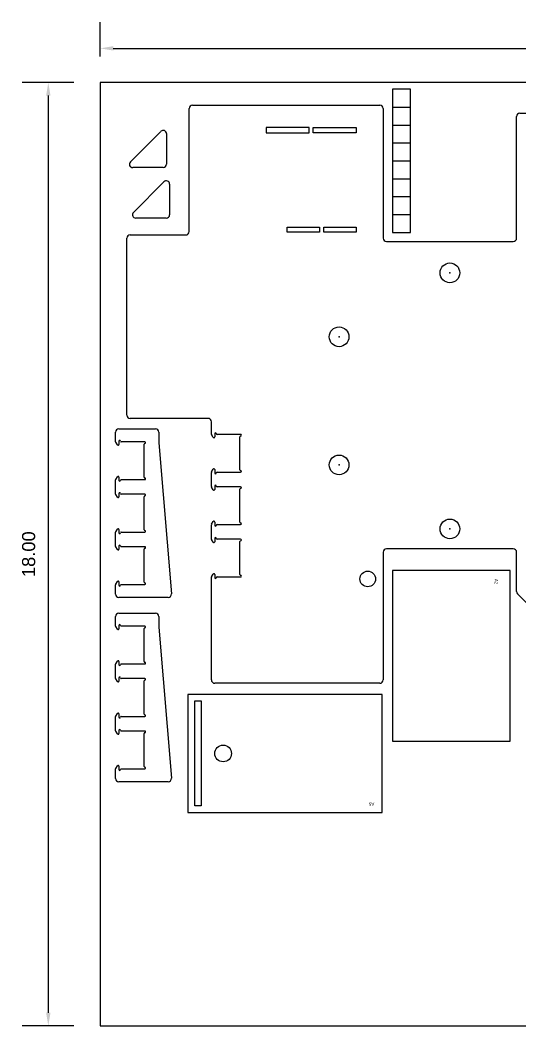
# Model space of a CAD drawing. Header units: inches. Extents: x -47.2 to -27.7, y -20.7 to -1.5.
# Drawn here: x -47.2 to -37.65, y -20.74 to -1.55 of the extents above; entities that cross this region are included whole.
import ezdxf

# ---------------------------------------------------------------- set-up
doc = ezdxf.new("R2010")
doc.units = ezdxf.units.IN
doc.header["$MEASUREMENT"] = 0
for name, color, linetype, true_color in [('1_4LaserCut', 178, 'Continuous', 0x000000), ('1_4LaserEtch', 178, 'Continuous', 0x000000), ('Default', 178, 'Continuous', 0x000000)]:
    doc.layers.add(name, color=color, linetype=linetype, true_color=true_color)
doc.styles.add('Default', font='')
doc.styles.get('Default').set_extended_font_data('Helvetica')
doc.dimstyles.new('Default', dxfattribs={"dimtxt": 0.25, "dimasz": 0.25, "dimexe": 0.5, "dimexo": 0.5, "dimgap": 0.25, "dimtad": 1, "dimtoh": 1, "dimzin": 1, "dimdsep": 46, "dimtxsty": 'Default', "dimcen": 0.5, "dimazin": 0, "dimtfac": 1, "dimtdec": 4, "dimtix": 1, "dimtmove": 1, "dimatfit": 3, "dimfxl": 1, "dimtolj": 1, "dimtzin": 1, "dimarcsym": 0})

# ---------------------------------------------------------------- blocks, each defined once
blk = doc.blocks.new('*D1')
at = {"layer": 'Default', "color": 0, "lineweight": -2}
for p, q in [((-45.67, -2.24), (-45.67, -1.588)), ((-27.67, -2.24), (-27.67, -1.588)), ((-45.42, -2.088), (-27.92, -2.088))]:
    blk.add_line(p, q, dxfattribs=at)
at = {"layer": 'Default', "color": 0}
for points in [[(-45.42, -2.046), (-45.42, -2.129), (-45.67, -2.088)], [(-27.92, -2.129), (-27.92, -2.046), (-27.67, -2.088)]]:
    blk.add_solid(points, dxfattribs=at)
at = {"layer": 'Defpoints', "color": 0}
for p in [(-27.67, -2.088), (-45.67, -2.74), (-27.67, -2.74)]:
    blk.add_point(p, dxfattribs=at)
at = {"layer": 'Default', "color": 0, "insert": (-36.67, -1.713), "char_height": 0.25, "attachment_point": 5, "style": 'Default'}
blk.add_mtext('\\A1;18.00', dxfattribs=at)
blk = doc.blocks.new('*D2')
at = {"layer": 'Default', "color": 0, "lineweight": -2}
for p, q in [((-46.17, -2.74), (-47.159, -2.74)), ((-46.659, -2.99), (-46.659, -20.49)), ((-46.17, -20.74), (-47.159, -20.74))]:
    blk.add_line(p, q, dxfattribs=at)
at = {"layer": 'Default', "color": 0}
for points in [[(-46.618, -2.99), (-46.701, -2.99), (-46.659, -2.74)], [(-46.701, -20.49), (-46.618, -20.49), (-46.659, -20.74)]]:
    blk.add_solid(points, dxfattribs=at)
at = {"layer": 'Defpoints', "color": 0}
for p in [(-45.67, -2.74), (-46.659, -20.74), (-45.67, -20.74)]:
    blk.add_point(p, dxfattribs=at)
at = {"layer": 'Default', "color": 0, "insert": (-47.034, -11.74), "char_height": 0.25, "attachment_point": 5, "rotation": 90, "style": 'Default'}
blk.add_mtext('\\A1;18.00', dxfattribs=at)

msp = doc.modelspace()

# ---------------------------------------------------------------- linework, layer by layer
at = {"layer": '1_4LaserCut'}
for p, q in [((-43.969, -4.96), (-43.969, -3.236)), ((-43.656, -3.173), (-41.238, -3.173)), ((-41.238, -3.173), (-40.326, -3.173)), ((-40.263, -3.236), (-40.263, -5.71)), ((-37.713, -5.71), (-37.713, -3.386)), ((-37.65, -3.323), (-33.138, -3.323)), ((-43.969, -5.585), (-43.969, -4.96)), ((-45.158, -9.085), (-45.158, -5.711)), ((-45.095, -5.648), (-44.032, -5.648)), ((-40.2, -5.773), (-37.776, -5.773)), ((-43.607, -9.148), (-45.095, -9.148)), ((-43.544, -9.45), (-43.544, -9.211)), ((-45.373, -9.593), (-45.373, -9.41)), ((-45.31, -9.582), (-45.31, -9.597)), ((-43.508, -9.51), (-43.541, -9.458)), ((-43.481, -9.439), (-43.481, -9.454)), ((-43.481, -9.454), (-43.481, -9.502)), ((-43.001, -9.454), (-43.436, -9.454)), ((-42.986, -9.454), (-43.001, -9.454)), ((-43.001, -10.129), (-43.001, -9.499)), ((-45.338, -9.653), (-45.371, -9.601)), ((-45.31, -9.597), (-45.31, -9.645)), ((-44.83, -9.597), (-45.265, -9.597)), ((-44.815, -9.597), (-44.83, -9.597)), ((-44.83, -10.272), (-44.83, -9.642)), ((-43.541, -10.169), (-43.508, -10.118)), ((-43.481, -10.126), (-43.481, -10.174)), ((-45.373, -10.379), (-45.373, -10.321)), ((-45.371, -10.313), (-45.338, -10.261)), ((-45.31, -10.269), (-45.31, -10.317)), ((-45.31, -10.317), (-45.31, -10.332)), ((-45.265, -10.317), (-44.83, -10.317)), ((-44.83, -10.317), (-44.815, -10.317)), ((-43.544, -10.236), (-43.544, -10.178)), ((-43.544, -10.392), (-43.544, -10.236)), ((-43.481, -10.174), (-43.481, -10.189)), ((-43.436, -10.174), (-43.001, -10.174)), ((-43.001, -10.174), (-42.986, -10.174)), ((-45.373, -10.535), (-45.373, -10.379)), ((-45.373, -10.593), (-45.373, -10.535)), ((-43.544, -10.45), (-43.544, -10.392)), ((-43.508, -10.51), (-43.541, -10.458)), ((-43.481, -10.439), (-43.481, -10.454)), ((-43.481, -10.454), (-43.481, -10.502)), ((-43.001, -10.454), (-43.436, -10.454)), ((-42.986, -10.454), (-43.001, -10.454)), ((-43.001, -11.129), (-43.001, -10.499)), ((-45.338, -10.653), (-45.371, -10.601)), ((-45.31, -10.582), (-45.31, -10.597)), ((-45.31, -10.597), (-45.31, -10.645)), ((-44.83, -10.597), (-45.265, -10.597)), ((-44.815, -10.597), (-44.83, -10.597)), ((-44.83, -11.272), (-44.83, -10.642)), ((-43.541, -11.169), (-43.508, -11.118)), ((-43.481, -11.126), (-43.481, -11.174)), ((-45.373, -11.379), (-45.373, -11.321)), ((-45.371, -11.313), (-45.338, -11.261)), ((-45.31, -11.269), (-45.31, -11.317)), ((-45.31, -11.317), (-45.31, -11.332)), ((-45.265, -11.317), (-44.83, -11.317)), ((-44.83, -11.317), (-44.815, -11.317)), ((-43.544, -11.236), (-43.544, -11.178)), ((-43.544, -11.392), (-43.544, -11.236)), ((-43.481, -11.174), (-43.481, -11.189)), ((-43.436, -11.174), (-43.001, -11.174)), ((-43.001, -11.174), (-42.986, -11.174)), ((-45.373, -11.535), (-45.373, -11.379)), ((-43.544, -11.45), (-43.544, -11.392)), ((-43.508, -11.51), (-43.541, -11.458)), ((-43.481, -11.439), (-43.481, -11.454)), ((-43.481, -11.454), (-43.481, -11.502)), ((-43.001, -11.454), (-43.436, -11.454)), ((-42.986, -11.454), (-43.001, -11.454)), ((-43.001, -12.129), (-43.001, -11.499)), ((-45.373, -11.593), (-45.373, -11.535)), ((-45.338, -11.653), (-45.371, -11.601)), ((-45.31, -11.582), (-45.31, -11.597)), ((-45.31, -11.597), (-45.31, -11.645)), ((-44.83, -11.597), (-45.265, -11.597)), ((-44.815, -11.597), (-44.83, -11.597)), ((-44.83, -12.272), (-44.83, -11.642)), ((-40.263, -11.702), (-40.263, -14.14)), ((-37.776, -11.639), (-40.2, -11.639)), ((-37.713, -12.264), (-37.713, -11.702)), ((-45.371, -12.313), (-45.338, -12.261)), ((-45.31, -12.269), (-45.31, -12.317)), ((-43.544, -14.14), (-43.544, -12.178)), ((-43.541, -12.169), (-43.508, -12.118)), ((-43.481, -12.126), (-43.481, -12.174)), ((-43.481, -12.174), (-43.481, -12.189)), ((-43.436, -12.174), (-43.001, -12.174)), ((-43.001, -12.174), (-42.986, -12.174)), ((-37.713, -12.323), (-37.713, -12.264)), ((-45.31, -12.317), (-45.31, -12.332)), ((-45.265, -12.317), (-44.83, -12.317)), ((-44.83, -12.317), (-44.815, -12.317)), ((-37.713, -12.452), (-37.713, -12.323)), ((-36.834, -13.348), (-37.694, -12.497)), ((-45.373, -13.11), (-45.373, -12.927)), ((-45.338, -13.17), (-45.371, -13.118)), ((-45.31, -13.099), (-45.31, -13.114)), ((-45.31, -13.114), (-45.31, -13.162)), ((-44.83, -13.114), (-45.265, -13.114)), ((-44.815, -13.114), (-44.83, -13.114)), ((-44.83, -13.789), (-44.83, -13.159)), ((-45.371, -13.83), (-45.338, -13.778)), ((-45.31, -13.786), (-45.31, -13.834)), ((-45.373, -13.896), (-45.373, -13.838)), ((-45.373, -14.052), (-45.373, -13.896)), ((-45.31, -13.834), (-45.31, -13.849)), ((-45.265, -13.834), (-44.83, -13.834)), ((-44.83, -13.834), (-44.815, -13.834)), ((-45.373, -14.11), (-45.373, -14.052)), ((-45.338, -14.17), (-45.371, -14.118)), ((-45.31, -14.099), (-45.31, -14.114)), ((-45.31, -14.114), (-45.31, -14.162)), ((-44.83, -14.114), (-45.265, -14.114)), ((-44.815, -14.114), (-44.83, -14.114)), ((-44.83, -14.789), (-44.83, -14.159)), ((-40.326, -14.203), (-43.481, -14.203)), ((-45.373, -14.896), (-45.373, -14.838)), ((-45.373, -15.052), (-45.373, -14.896)), ((-45.371, -14.83), (-45.338, -14.778)), ((-45.31, -14.786), (-45.31, -14.834)), ((-45.31, -14.834), (-45.31, -14.849)), ((-45.265, -14.834), (-44.83, -14.834)), ((-44.83, -14.834), (-44.815, -14.834)), ((-45.373, -15.11), (-45.373, -15.052)), ((-45.338, -15.17), (-45.371, -15.118)), ((-45.31, -15.099), (-45.31, -15.114)), ((-45.31, -15.114), (-45.31, -15.162)), ((-44.83, -15.114), (-45.265, -15.114)), ((-44.815, -15.114), (-44.83, -15.114)), ((-44.83, -15.789), (-44.83, -15.159)), ((-45.371, -15.83), (-45.338, -15.778)), ((-45.31, -15.786), (-45.31, -15.834)), ((-45.31, -15.834), (-45.31, -15.849)), ((-45.265, -15.834), (-44.83, -15.834)), ((-44.83, -15.834), (-44.815, -15.834))]:
    msp.add_line(p, q, dxfattribs=at)
for points in [[(-40.082, -3.21), (-39.741, -3.21), (-39.741, -2.869), (-40.082, -2.869)], [(-42.498, -3.698), (-41.678, -3.698), (-41.678, -3.598), (-42.498, -3.598)], [(-41.598, -3.698), (-41.598, -3.598), (-40.778, -3.598), (-40.778, -3.698)], [(-42.098, -5.598), (-42.098, -5.498), (-41.478, -5.498), (-41.478, -5.598)], [(-41.398, -5.598), (-41.398, -5.498), (-40.778, -5.498), (-40.778, -5.598)], [(-40.086, -15.305), (-37.836, -15.305), (-37.836, -12.048), (-40.086, -12.048)], [(-43.994, -16.666), (-40.284, -16.666), (-40.284, -14.416), (-43.994, -14.416)], [(-43.862, -15.541), (-43.862, -14.538), (-43.74, -14.538), (-43.74, -16.543), (-43.862, -16.543)]]:
    msp.add_lwpolyline(points, close=True, dxfattribs=at)
for points in [[(-43.906, -3.173), (-43.656, -3.173)], [(-40.082, -3.21), (-40.082, -3.551), (-39.741, -3.551), (-39.741, -3.21)], [(-40.082, -3.551), (-40.082, -3.892), (-39.741, -3.892), (-39.741, -3.551)], [(-45.092, -4.254), (-44.508, -3.671)], [(-44.401, -3.715), (-44.401, -4.299)], [(-40.082, -3.892), (-40.082, -4.234), (-39.741, -4.234), (-39.741, -3.892)], [(-44.464, -4.362), (-45.047, -4.362)], [(-40.082, -4.234), (-40.082, -4.575), (-39.741, -4.575), (-39.741, -4.234)], [(-40.082, -4.575), (-40.082, -4.916), (-39.741, -4.916), (-39.741, -4.575)], [(-45.034, -5.218), (-44.45, -4.634)], [(-44.342, -4.679), (-44.342, -5.263)], [(-40.082, -4.916), (-40.082, -5.257), (-39.741, -5.257), (-39.741, -4.916)], [(-44.405, -5.326), (-44.989, -5.326)], [(-40.082, -5.257), (-40.082, -5.599), (-39.741, -5.599), (-39.741, -5.257)], [(-45.31, -9.347), (-44.613, -9.347)], [(-44.55, -9.41), (-44.55, -9.612)], [(-44.55, -9.612), (-44.306, -12.499)], [(-45.373, -12.504), (-45.373, -12.321)], [(-44.369, -12.567), (-45.31, -12.567)], [(-45.31, -12.864), (-44.613, -12.864)], [(-44.55, -12.927), (-44.55, -13.129)], [(-44.55, -13.129), (-44.306, -16.016)], [(-45.373, -16.021), (-45.373, -15.838)], [(-44.369, -16.084), (-45.31, -16.084)]]:
    msp.add_lwpolyline(points, dxfattribs=at)
for centre, radius in [((-40.557, -12.212), 0.15), ((-43.32, -15.541), 0.16)]:
    msp.add_circle(centre, radius, dxfattribs=at)
for centre, radius, start, end in [((-43.906, -3.236), 0.063, 90, 180), ((-40.326, -3.236), 0.063, 0, 90), ((-37.65, -3.386), 0.063, 90, 180), ((-44.464, -3.715), 0.063, 0, 135), ((-45.047, -4.299), 0.063, 135, 270), ((-44.464, -4.299), 0.063, 269.9275, 0), ((-44.405, -4.679), 0.063, 0, 135), ((-44.989, -5.263), 0.063, 135, 270), ((-44.405, -5.263), 0.063, 269.9275, 0), ((-45.095, -5.711), 0.063, 90, 180), ((-44.032, -5.585), 0.063, 270, 360), ((-40.2, -5.71), 0.063, 180, 270), ((-37.776, -5.71), 0.063, 270, 360), ((-45.095, -9.085), 0.063, 180, 270), ((-43.607, -9.211), 0.063, 360, 90), ((-45.31, -9.41), 0.063, 90, 180), ((-44.613, -9.41), 0.063, 0, 90), ((-45.358, -9.593), 0.015, 180, 212.49), ((-45.295, -9.582), 0.015, 0, 180), ((-45.265, -9.582), 0.015, 180, 270), ((-43.529, -9.45), 0.015, 180, 212.49), ((-43.496, -9.502), 0.015, 212.4661, 0), ((-43.466, -9.439), 0.015, 0, 180), ((-43.436, -9.439), 0.015, 180, 270), ((-42.986, -9.499), 0.015, 90, 180), ((-42.986, -9.469), 0.015, 270, 90), ((-45.325, -9.645), 0.015, 212.4661, 0), ((-44.815, -9.642), 0.015, 90, 180), ((-44.815, -9.612), 0.015, 270, 90), ((-43.529, -10.178), 0.015, 147.51, 180), ((-43.496, -10.126), 0.015, 0, 147.5324), ((-42.986, -10.129), 0.015, 180, 270), ((-42.986, -10.159), 0.015, 270, 90), ((-45.358, -10.321), 0.015, 147.51, 180), ((-45.325, -10.269), 0.015, 0, 147.5324), ((-45.295, -10.332), 0.015, 180, 0), ((-45.265, -10.332), 0.015, 90, 180), ((-44.815, -10.272), 0.015, 180, 270), ((-44.815, -10.302), 0.015, 270, 90), ((-43.466, -10.189), 0.015, 180, 0), ((-43.436, -10.189), 0.015, 90, 180), ((-43.529, -10.45), 0.015, 180, 212.49), ((-43.496, -10.502), 0.015, 212.4661, 0), ((-43.466, -10.439), 0.015, 0, 180), ((-43.436, -10.439), 0.015, 180, 270), ((-42.986, -10.499), 0.015, 90, 180), ((-42.986, -10.469), 0.015, 270, 90), ((-45.358, -10.593), 0.015, 180, 212.49), ((-45.325, -10.645), 0.015, 212.4661, 0), ((-45.295, -10.582), 0.015, 0, 180), ((-45.265, -10.582), 0.015, 180, 270), ((-44.815, -10.642), 0.015, 90, 180), ((-44.815, -10.612), 0.015, 270, 90), ((-43.496, -11.126), 0.015, 0, 147.5324), ((-42.986, -11.129), 0.015, 180, 270), ((-45.358, -11.321), 0.015, 147.51, 180), ((-45.325, -11.269), 0.015, 0, 147.5324), ((-45.265, -11.332), 0.015, 90, 180), ((-44.815, -11.272), 0.015, 180, 270), ((-44.815, -11.302), 0.015, 270, 90), ((-43.529, -11.178), 0.015, 147.51, 180), ((-43.466, -11.189), 0.015, 180, 0), ((-43.436, -11.189), 0.015, 90, 180), ((-42.986, -11.159), 0.015, 270, 90), ((-45.295, -11.332), 0.015, 180, 0), ((-43.529, -11.45), 0.015, 180, 212.49), ((-43.496, -11.502), 0.015, 212.4661, 0), ((-43.466, -11.439), 0.015, 0, 180), ((-43.436, -11.439), 0.015, 180, 270), ((-42.986, -11.499), 0.015, 90, 180), ((-42.986, -11.469), 0.015, 270, 90), ((-45.358, -11.593), 0.015, 180, 212.49), ((-45.325, -11.645), 0.015, 212.4661, 0), ((-45.295, -11.582), 0.015, 0, 180), ((-45.265, -11.582), 0.015, 180, 270), ((-44.815, -11.642), 0.015, 90, 180), ((-44.815, -11.612), 0.015, 270, 90), ((-40.2, -11.702), 0.063, 90, 180), ((-37.776, -11.702), 0.063, 360, 90), ((-45.325, -12.269), 0.015, 0, 147.5324), ((-44.815, -12.272), 0.015, 180, 270), ((-43.529, -12.178), 0.015, 147.51, 180), ((-43.496, -12.126), 0.015, 0, 147.5324), ((-43.466, -12.189), 0.015, 180, 0), ((-43.436, -12.189), 0.015, 90, 180), ((-42.986, -12.129), 0.015, 180, 270), ((-42.986, -12.159), 0.015, 270, 90), ((-45.358, -12.321), 0.015, 147.51, 180), ((-45.295, -12.332), 0.015, 180, 0), ((-45.265, -12.332), 0.015, 90, 180), ((-44.815, -12.302), 0.015, 270, 90), ((-37.65, -12.452), 0.063, 180, 225.3039), ((-45.31, -12.504), 0.063, 180, 270), ((-44.369, -12.504), 0.063, 270, 4.8358), ((-45.31, -12.927), 0.063, 90, 180), ((-44.613, -12.927), 0.063, 0, 90), ((-45.358, -13.11), 0.015, 180, 212.49), ((-45.325, -13.162), 0.015, 212.4661, 0), ((-45.295, -13.099), 0.015, 0, 180), ((-45.265, -13.099), 0.015, 180, 270), ((-44.815, -13.159), 0.015, 90, 180), ((-44.815, -13.129), 0.015, 270, 90), ((-45.325, -13.786), 0.015, 0, 147.5324), ((-44.815, -13.789), 0.015, 180, 270), ((-44.815, -13.819), 0.015, 270, 90), ((-45.358, -13.838), 0.015, 147.51, 180), ((-45.295, -13.849), 0.015, 180, 0), ((-45.265, -13.849), 0.015, 90, 180), ((-45.358, -14.11), 0.015, 180, 212.49), ((-45.325, -14.162), 0.015, 212.4661, 0), ((-45.295, -14.099), 0.015, 0, 180), ((-45.265, -14.099), 0.015, 180, 270), ((-44.815, -14.159), 0.015, 90, 180), ((-44.815, -14.129), 0.015, 270, 90), ((-43.481, -14.14), 0.063, 180, 270), ((-40.326, -14.14), 0.063, 270, 360), ((-45.325, -14.786), 0.015, 0, 147.5324), ((-45.358, -14.838), 0.015, 147.51, 180), ((-45.295, -14.849), 0.015, 180, 0), ((-45.265, -14.849), 0.015, 90, 180), ((-44.815, -14.789), 0.015, 180, 270), ((-44.815, -14.819), 0.015, 270, 90), ((-45.358, -15.11), 0.015, 180, 212.49), ((-45.295, -15.099), 0.015, 0, 180), ((-45.265, -15.099), 0.015, 180, 270), ((-44.815, -15.159), 0.015, 90, 180), ((-44.815, -15.129), 0.015, 270, 90), ((-45.325, -15.162), 0.015, 212.4661, 0), ((-45.358, -15.838), 0.015, 147.51, 180), ((-45.325, -15.786), 0.015, 0, 147.5324), ((-45.295, -15.849), 0.015, 180, 0), ((-45.265, -15.849), 0.015, 90, 180), ((-44.815, -15.789), 0.015, 180, 270), ((-44.815, -15.819), 0.015, 270, 90), ((-45.31, -16.021), 0.063, 180, 270), ((-44.369, -16.021), 0.063, 270, 4.8358)]:
    msp.add_arc(centre, radius, start, end, dxfattribs=at)
at = {"layer": 'Default'}
msp.add_lwpolyline([(-45.67, -20.74), (-27.67, -20.74), (-27.67, -2.74), (-45.67, -2.74)], close=True, dxfattribs=at)
for centre in [(-38.988, -6.371), (-41.103, -7.592), (-41.103, -10.035), (-38.988, -11.257)]:
    msp.add_circle(centre, 0.188, dxfattribs=at)
for p in [(-38.988, -6.371), (-41.103, -7.592), (-41.103, -10.035), (-38.988, -11.257)]:
    msp.add_point(p, dxfattribs=at)

# ---------------------------------------------------------------- texts
at = {"layer": '1_4LaserEtch', "char_height": 0.06, "attachment_point": 7, "line_spacing_factor": 0.963855}
for s, insert, width, rotation in [('\\fHelvetica;A2', (-38.131, -12.21), 0.1612, 270), ('\\fHelvetica;A5', (-40.432, -16.479), 0.16084, 180)]:
    msp.add_mtext(s, dxfattribs=dict(at, insert=insert, width=width, rotation=rotation))

# ---------------------------------------------------------------- dimensions: what is measured, and where the dimension line sits
at = {"layer": 'Default'}
dim = msp.add_linear_dim(base=(-27.67, -2.088), p1=(-45.67, -2.74), p2=(-27.67, -2.74), dimstyle='Default', dxfattribs=at)
dim.commit()
dim.dimension.update_dxf_attribs({"geometry": '*D1', "text_midpoint": (-36.67, -1.713)})
dim = msp.add_linear_dim(base=(-46.659, -20.74), p1=(-45.67, -2.74), p2=(-45.67, -20.74), angle=90, dimstyle='Default', dxfattribs=at)
dim.commit()
dim.dimension.update_dxf_attribs({"geometry": '*D2', "text_midpoint": (-47.034, -11.74)})

doc.saveas('drawing.dxf')
